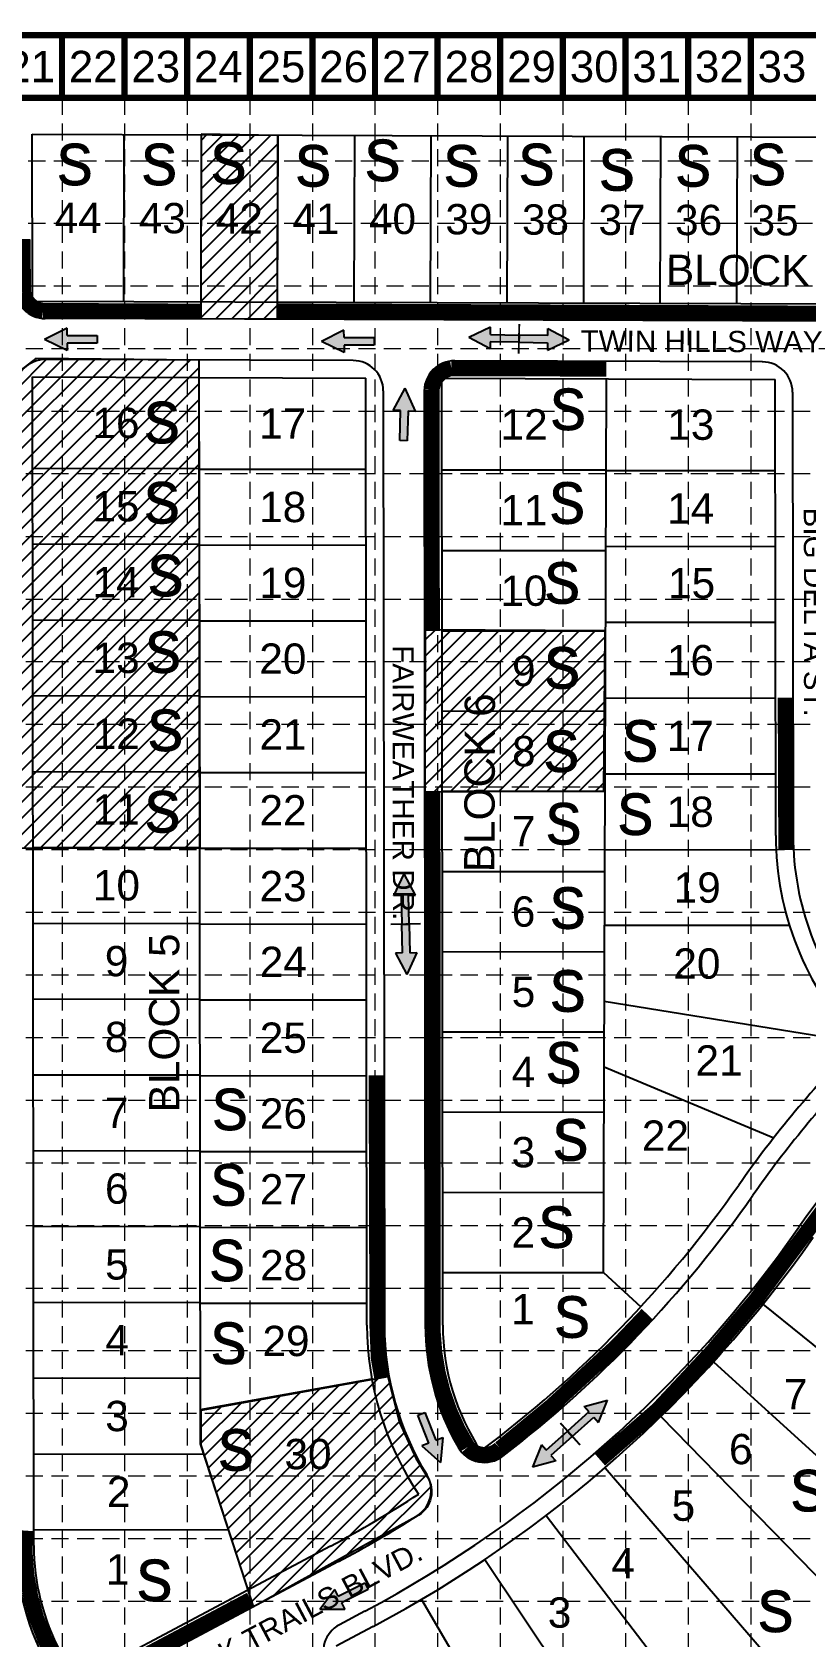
# Model space of a CAD drawing. Header units: inches. Extents: x 10366 to 13014, y 6273 to 7929.
# Drawn here: x 11257 to 11768, y 6871 to 7929 of the extents above; entities that cross this region are included whole.
import ezdxf
from ezdxf.enums import TextEntityAlignment as Align

# ---------------------------------------------------------------- set-up
doc = ezdxf.new("R2010")
doc.units = ezdxf.units.IN
doc.header["$MEASUREMENT"] = 0
doc.linetypes.add('HIDDEN', pattern=[0.375, 0.25, -0.125])
for name, color, linetype in [('1LOT', 2, 'Continuous'), ('1LTNO', 2, 'Continuous'), ('1PVMT', 4, 'Continuous'), ('1ROW', 3, 'Continuous'), ('1STNM', 4, 'Continuous'), ('BASE', 7, 'Continuous'), ('ECB', 84, 'Continuous'), ('grid', 254, 'HIDDEN'), ('HATCH', 2, 'Continuous'), ('SODDED LOT', 2, 'Continuous')]:
    doc.layers.add(name, color=color, linetype=linetype)
doc.styles.add('logo2', font='ROCKEB.TTF', dxfattribs={"height": 25})
doc.styles.get("Standard").update_dxf_attribs({"font": 'ARIAL.TTF'})

msp = doc.modelspace()

# ---------------------------------------------------------------- hatches: boundary and pattern name
at = {"layer": 'SODDED LOT', "ltscale": 0.5}
h = msp.add_hatch(dxfattribs=at)
h.set_pattern_fill('ANSI31', color=256, scale=60, style=0)
h.paths.add_polyline_path([(11368.8, 7862.1), (11368.5, 7740.6), (11419.2, 7740.4), (11419.5, 7861.2)])
h = msp.add_hatch(dxfattribs=at)
h.set_pattern_fill('ANSI31', color=256, scale=60, style=0)
h.paths.add_polyline_path([(11097.1, 7210.4), (11218.2, 7210.1), (11219.3, 7364.8), (11216.1, 7373.4), (11096.7, 7373.6)])
h.paths.add_polyline_path([(11246.1, 7391.3), (11368.2, 7391.5), (11367.5, 7713.1), (11259.8, 7714.1), (11250.1, 7706.7), (11245.9, 7695.6)])
h.paths.add_polyline_path([(11098.4, 6824.6), (11230.6, 6869.8), (11227, 6879.4), (11224.5, 6889.5), (11222.2, 6901.6), (11220.9, 6911.7), (11219.9, 6959.5), (11098.1, 6960)])
h = msp.add_hatch(dxfattribs=at)
h.set_pattern_fill('ANSI31', color=256, scale=60, style=0)
h.paths.add_polyline_path([(11635.3, 7534.5), (11516.6, 7535.1), (11516.3, 7428.4), (11634.5, 7429)])
h = msp.add_hatch(dxfattribs=at)
h.set_pattern_fill('ANSI31', color=256, scale=60, style=0)
edge = h.paths.add_edge_path()
edge.add_line((11403.4, 6891), (11368.9, 6997.4))
edge.add_line((11368.9, 6997.4), (11368.9, 7020.5))
edge.add_line((11368.9, 7020.5), (11491.9, 7042.8))
edge.add_line((11491.9, 7042.8), (11499.6, 7012.4))
edge.add_line((11499.6, 7012.4), (11510.4, 6988.8))
edge.add_line((11510.4, 6988.8), (11518.1, 6976.4))
edge.add_arc((11502.6, 6966.7), 18.3, -56.9526, 31.8373, ccw=False)
edge.add_line((11512.5, 6951.4), (11405.4, 6891.9))
edge.add_line((11405.4, 6891.9), (11403.4, 6891))

# ---------------------------------------------------------------- linework, layer by layer
for p, q in [((11280.3, 7734.1), (11265.5, 7726.6)), ((11280.4, 7719.3), (11265.5, 7726.6)), ((11280.4, 7729.2), (11280.3, 7734.1)), ((11280.4, 7729.2), (11300.2, 7729.3)), ((11300.2, 7729.3), (11300.2, 7724.3)), ((11463, 7732.8), (11448.3, 7725.3)), ((11463.1, 7727.9), (11463, 7732.8)), ((11463.1, 7727.9), (11482.9, 7728)), ((11482.9, 7728), (11482.9, 7723)), ((11559.8, 7734.7), (11545.4, 7727.9)), ((11559.5, 7720.5), (11545.4, 7727.9)), ((11559.7, 7730), (11559.8, 7734.7)), ((11559.7, 7730), (11578.6, 7729.6)), ((11578.6, 7729.6), (11578.5, 7724.8)), ((11578.6, 7729.6), (11578.5, 7724.8)), ((11597.5, 7729.2), (11578.6, 7729.6)), ((11597.3, 7719.7), (11611.7, 7726.5)), ((11597.5, 7729.2), (11597.6, 7733.9)), ((11597.6, 7733.9), (11611.7, 7726.5)), ((11300.2, 7724.3), (11280.4, 7724.2)), ((11280.4, 7724.2), (11280.4, 7719.3)), ((11463.1, 7718), (11448.3, 7725.3)), ((11482.9, 7723), (11463.1, 7722.9)), ((11463.1, 7722.9), (11463.1, 7718)), ((11559.6, 7725.2), (11559.5, 7720.5)), ((11578.5, 7724.8), (11559.6, 7725.2)), ((11578.5, 7724.8), (11597.4, 7724.5)), ((11597.4, 7724.5), (11597.3, 7719.7)), ((11495.4, 7679.9), (11503.3, 7694.5)), ((11510.3, 7679.5), (11503.3, 7694.5)), ((11500.4, 7679.8), (11495.4, 7679.9)), ((11499.8, 7660), (11500.4, 7679.8)), ((11505.3, 7679.6), (11504.7, 7659.8)), ((11505.3, 7679.6), (11510.3, 7679.5)), ((11504.7, 7659.8), (11499.8, 7660)), ((11496, 7359.8), (11502.8, 7374.2)), ((11510.2, 7360.2), (11502.8, 7374.2)), ((11500.8, 7359.9), (11496, 7359.8)), ((11500.8, 7359.9), (11501.2, 7341)), ((11505.5, 7360.1), (11510.2, 7360.2)), ((11506, 7341.1), (11505.5, 7360.1)), ((11501.2, 7341), (11506, 7341.1)), ((11501.2, 7341), (11506, 7341.1)), ((11501.7, 7322.1), (11501.2, 7341)), ((11506, 7341.1), (11506.4, 7322.2)), ((11501.7, 7322.1), (11497, 7321.9)), ((11497, 7321.9), (11504.4, 7307.9)), ((11511.2, 7322.3), (11504.4, 7307.9)), ((11506.4, 7322.2), (11511.2, 7322.3)), ((11511.7, 7017.2), (11516.3, 7019.1)), ((11519.1, 6998.9), (11511.7, 7017.2)), ((11516.3, 7019.1), (11523.6, 7000.7)), ((11624.7, 7019.4), (11610.6, 7006.8)), ((11621.5, 7022.9), (11636.8, 7027.1)), ((11624.7, 7019.4), (11621.5, 7022.9)), ((11631, 7012.4), (11636.8, 7027.1)), ((11596.5, 6994.1), (11610.6, 7006.8)), ((11610.6, 7006.8), (11613.7, 7003.2)), ((11610.6, 7006.8), (11613.7, 7003.2)), ((11613.7, 7003.2), (11627.8, 7015.9)), ((11627.8, 7015.9), (11631, 7012.4)), ((11519.1, 6998.9), (11514.5, 6997)), ((11514.5, 6997), (11526.8, 6986)), ((11523.6, 7000.7), (11528.2, 7002.5)), ((11528.2, 7002.5), (11526.8, 6986)), ((11593.3, 6997.6), (11587.5, 6982.9)), ((11596.5, 6994.1), (11593.3, 6997.6)), ((11613.7, 7003.2), (11599.6, 6990.6)), ((11602.8, 6987.1), (11587.5, 6982.9)), ((11599.6, 6990.6), (11602.8, 6987.1)), ((11456.9, 6902.3), (11447, 6889)), ((11459.1, 6897.9), (11456.9, 6902.3)), ((11459.1, 6897.9), (11476.8, 6906.7)), ((11479, 6902.3), (11461.4, 6893.4)), ((11476.8, 6906.7), (11479, 6902.3)), ((11461.4, 6893.4), (11463.6, 6889)), ((11463.6, 6889), (11447, 6889))]:
    msp.add_line(p, q)
at = {"color": 254}
msp.add_line((11513.5, 7341.3), (11494, 7340.8), dxfattribs=at)
at = {"color": 254, "const_width": 1.23}
for points in [[(11578.3, 7717.3), (11578.7, 7736.8)], [(11618.8, 6997.6), (11605.8, 7012.1)]]:
    msp.add_lwpolyline(points, dxfattribs=at)
at = {"color": 254}
for points in [[(11280.3, 7734.1), (11280.4, 7719.3), (11265.5, 7726.6), (11280.4, 7719.3)], [(11300.2, 7724.3), (11300.2, 7729.3), (11280.4, 7724.2), (11280.4, 7729.2)], [(11463, 7732.8), (11463.1, 7718), (11448.3, 7725.3), (11463.1, 7718)], [(11482.9, 7723), (11482.9, 7728), (11463.1, 7722.9), (11463.1, 7727.9)], [(11559.8, 7734.7), (11559.5, 7720.5), (11545.4, 7727.9), (11559.5, 7720.5)], [(11578.5, 7724.8), (11578.6, 7729.6), (11559.6, 7725.2), (11559.7, 7730)], [(11578.5, 7724.8), (11578.6, 7729.6), (11597.4, 7724.5), (11597.5, 7729.2)], [(11597.6, 7733.9), (11597.3, 7719.7), (11611.7, 7726.5), (11597.3, 7719.7)], [(11510.3, 7679.5), (11495.4, 7679.9), (11503.3, 7694.5), (11495.4, 7679.9)], [(11499.8, 7660), (11504.7, 7659.8), (11500.4, 7679.8), (11505.3, 7679.6)], [(11496, 7359.8), (11510.2, 7360.2), (11502.8, 7374.2), (11510.2, 7360.2)], [(11506, 7341.1), (11501.2, 7341), (11505.5, 7360.1), (11500.8, 7359.9)], [(11506, 7341.1), (11501.2, 7341), (11506.4, 7322.2), (11501.7, 7322.1)], [(11497, 7321.9), (11511.2, 7322.3), (11504.4, 7307.9), (11511.2, 7322.3)], [(11516.3, 7019.1), (11511.7, 7017.2), (11523.6, 7000.7), (11519.1, 6998.9)], [(11613.7, 7003.2), (11610.6, 7006.8), (11627.8, 7015.9), (11624.7, 7019.4)], [(11621.5, 7022.9), (11631, 7012.4), (11636.8, 7027.1), (11631, 7012.4)], [(11613.7, 7003.2), (11610.6, 7006.8), (11599.6, 6990.6), (11596.5, 6994.1)], [(11514.5, 6997), (11528.2, 7002.5), (11526.8, 6986), (11528.2, 7002.5)], [(11593.3, 6997.6), (11602.8, 6987.1), (11587.5, 6982.9), (11602.8, 6987.1)], [(11456.9, 6902.3), (11463.6, 6889), (11447, 6889), (11463.6, 6889)], [(11479, 6902.3), (11476.8, 6906.7), (11461.4, 6893.4), (11459.1, 6897.9)]]:
    msp.add_solid(points, dxfattribs=at)
at = {"layer": '1LOT', "color": 250}
for p, q in [((11257.3, 7862), (12387.8, 7858.1)), ((11317.8, 7861.8), (11317.5, 7751.8)), ((11368.9, 7861.6), (11368.5, 7751.6)), ((11419.4, 7861.4), (11419, 7751.4)), ((11469.9, 7861.3), (11469.5, 7751.3)), ((11520.4, 7861.1), (11520, 7751.1)), ((11570.9, 7860.9), (11570.5, 7750.9)), ((11621.4, 7860.7), (11621, 7750.7)), ((11671.9, 7860.6), (11671.5, 7750.6)), ((11722.4, 7860.4), (11722, 7750.4)), ((11368.3, 6998.3), (11367.5, 7701.6)), ((11634.2, 7111.4), (11636.3, 7700.7)), ((11367.6, 7641.1), (11477.6, 7641.2)), ((11636, 7640.2), (11747.6, 7640.3)), ((11367.6, 7591.1), (11477.6, 7591.2)), ((11635.9, 7590.2), (11747.6, 7590.3)), ((11367.7, 7541.1), (11477.7, 7541.2)), ((11635.7, 7540.2), (11747.7, 7540.3)), ((11367.8, 7491.1), (11477.8, 7491.2)), ((11635.5, 7490.2), (11747.8, 7490.3)), ((11367.8, 7441.1), (11477.8, 7441.2)), ((11635.3, 7440.2), (11747.8, 7440.3)), ((11367.9, 7391.1), (11477.9, 7391.2)), ((11635.2, 7390.2), (11748.1, 7390.3)), ((11367.9, 7341.1), (11477.9, 7341.2)), ((11757, 7340.2), (11635, 7340.2)), ((11368, 7291.1), (11478, 7291.2)), ((11368.1, 7241.1), (11478.1, 7241.2)), ((11368.1, 7191.1), (11478.1, 7191.2)), ((11368.2, 7141.1), (11478.2, 7141.2)), ((11368.2, 7091.1), (11478.2, 7091.2)), ((11739.4, 7090.4), (11829.2, 7018.1)), ((11706.9, 7052.4), (11803.6, 6964.4)), ((11672.2, 7016.4), (11782.3, 6903.5)), ((11635.3, 6982.6), (11759.6, 6838.7)), ((11596.5, 6951.1), (11682.5, 6838.5)), ((11555.9, 6922), (11617.2, 6830.7))]:
    msp.add_line(p, q, dxfattribs=at)
at = {"layer": '1LOT', "color": 250, "ltscale": 0.5}
for p, q in [((11257.6, 7641.6), (11367.6, 7641.8)), ((11527.6, 7640.7), (11636, 7640.8)), ((11257.6, 7591.6), (11367.6, 7591.8)), ((11527.6, 7587.4), (11635.9, 7587.5)), ((11257.7, 7541.6), (11367.7, 7541.8)), ((11527.7, 7534.5), (11635.7, 7534.6)), ((11257.8, 7491.6), (11367.8, 7491.8)), ((11527.8, 7481.6), (11635.5, 7481.7)), ((11257.8, 7441.6), (11367.8, 7441.8)), ((11527.8, 7428.7), (11635.3, 7428.8)), ((11257.9, 7391.6), (11367.9, 7391.8)), ((11527.9, 7375.8), (11635.1, 7375.9)), ((11257.9, 7341.6), (11367.9, 7341.8)), ((11528, 7322.9), (11634.9, 7323)), ((11258, 7291.6), (11368, 7291.8)), ((11528, 7270), (11634.8, 7270.1)), ((11258.1, 7241.6), (11368.1, 7241.8)), ((11634.7, 7247), (11746.7, 7200.2)), ((11528.1, 7217.1), (11634.6, 7217.2)), ((11258.1, 7191.6), (11368.1, 7191.8)), ((11528.1, 7164.2), (11634.4, 7164.3)), ((11258.2, 7141.6), (11368.2, 7141.8)), ((11528.2, 7111.3), (11634.2, 7111.4)), ((11634.2, 7111.4), (11658.8, 7088.7)), ((11258.2, 7091.6), (11368.2, 7091.8)), ((11258.3, 7041.6), (11368.3, 7041.8)), ((11368.3, 7020.9), (11481.4, 7041.3)), ((11258.3, 6991.6), (11370.5, 6991.8)), ((11258.4, 6941.6), (11386.8, 6941.8)), ((11514.1, 6895.7), (11569.9, 6800.9))]:
    msp.add_line(p, q, dxfattribs=at)
at = {"layer": '1LOT', "color": 250}
for points in [[(11802, 7263), (11634.8, 7290)], [(11399.8, 6902), (11368.3, 6998.3)]]:
    msp.add_lwpolyline(points, dxfattribs=at)
at = {"layer": '1PVMT', "color": 250}
for p, q in [((12379.4, 7736.7), (11265.9, 7740.5)), ((11469.1, 7712.8), (11266.1, 7713.5)), ((11739.1, 7711.9), (11536.1, 7712.6)), ((11489, 7692.8), (11489.7, 7076.6)), ((11516, 7692.8), (11516.7, 7076.6)), ((11759, 7691.9), (11759.4, 7399.6)), ((11459.5, 6920.7), (11299.7, 6835.8)), ((11476.9, 6888), (11460, 6879))]:
    msp.add_line(p, q, dxfattribs=at)
for centre, radius, start, end in [((11265.9, 7760.5), 20, 180.067, 269.8072), ((11266, 7693.5), 20, 89.8072, 180.067), ((11469, 7692.8), 20, 0.067, 89.8072), ((11536, 7692.6), 20, 89.8081, 179.1946), ((11739, 7691.9), 20, 0.067, 89.8072), ((12317.2, 6752.9), 676.5, 90.1445, 144.9774), ((11947.9, 7399.8), 188.5, 180.067, 220.9268), ((12317.2, 6752.9), 713.5, 135.9143, 144.9774), ((11092.9, 7610.9), 781.5, 307.4248, 324.9774), ((11092.9, 7610.9), 818.5, 297.9766, 324.9774), ((11678.2, 7076.8), 188.5, 180.067, 211.5691), ((11678.2, 7076.8), 161.5, 180.067, 209.99), ((11555.7, 7006.1), 20, 209.99, 307.4248), ((11500.6, 6967.7), 20, 302.3694, 31.5691), ((11092.9, 7610.9), 781.5, 297.9766, 302.3694), ((11408.4, 6931.4), 161.5, 180.067, 213.4314), ((11469.4, 6861.4), 20, 117.9766, 207.9766)]:
    msp.add_arc(centre, radius, start, end, dxfattribs=at)
at = {"layer": '1ROW', "color": 250}
for p, q in [((11257.5, 7752), (11257.3, 7862)), ((11257.5, 7752), (12387.5, 7748.1)), ((11258.4, 6931.2), (11257.5, 7702)), ((11257.5, 7702), (11477.5, 7701.2)), ((11478.2, 7076.6), (11477.5, 7701.2)), ((11528.2, 7076.7), (11527.5, 7701.1)), ((11527.5, 7701.1), (11747.5, 7700.3)), ((11747.9, 7399.5), (11747.5, 7700.3)), ((11454.1, 6930.8), (11286.2, 6841.7))]:
    msp.add_line(p, q, dxfattribs=at)
msp.add_lwpolyline([(11482.3, 6877.8), (11457.9, 6864.9)], dxfattribs=at)
for centre, radius, start, end in [((11947.9, 7399.8), 200, 180.067, 223.1679), ((12317.2, 6752.9), 725, 135.2868, 144.9774), ((11092.9, 7610.9), 770, 306.7279, 324.9774), ((11092.9, 7610.9), 830, 297.9766, 324.9774), ((11678.2, 7076.8), 200, 180.067, 213.9567), ((11678.2, 7076.8), 150, 180.067, 213.6533), ((11092.9, 7610.9), 770, 297.9766, 303.0061), ((11408.4, 6931.4), 150, 180.067, 207.9766)]:
    msp.add_arc(centre, radius, start, end, dxfattribs=at)
at = {"layer": 'BASE', "const_width": 4.13}
for points in [[(10368.1, 6274.9), (13012, 6274.9), (13012, 7927.3), (10368.1, 7927.3)], [(10409.4, 6316.2), (12970.7, 6316.2), (12970.7, 7886), (10409.4, 7886)]]:
    msp.add_lwpolyline(points, close=True, dxfattribs=at)
for points in [[(11277, 7886), (11277, 7927.3)], [(11318.3, 7886), (11318.3, 7927.3)], [(11359.6, 7886), (11359.6, 7927.3)], [(11400.9, 7886), (11400.9, 7927.3)], [(11442.2, 7886), (11442.2, 7927.3)], [(11483.5, 7886), (11483.5, 7927.3)], [(11524.8, 7886), (11524.8, 7927.3)], [(11566.1, 7886), (11566.1, 7927.3)], [(11607.4, 7886), (11607.4, 7927.3)], [(11648.7, 7886), (11648.7, 7927.3)], [(11690.1, 7886), (11690.1, 7927.3)], [(11731.4, 7886), (11731.4, 7927.3)]]:
    msp.add_lwpolyline(points, dxfattribs=at)
at = {"layer": 'ECB', "ltscale": 0.5, "const_width": 10}
for points in [[(11251.2, 7792.9), (11251.6, 7757.6, 0.324327), (11264.3, 7745.8), (11368.3, 7745.3)], [(11521.3, 7534.5), (11521.2, 7693.5, -0.345823), (11533.9, 7707.4), (11636.2, 7707.2)], [(11663.1, 7083.9), (11642.8, 7062.7), (11599.9, 7023.3), (11566, 6995.4, -0.425954), (11544.8, 6996.3, -0.130553), (11521.9, 7071.7), (11521.7, 7427.9)], [(11401.4, 6895.7), (11297.8, 6840.7, -0.350852), (11280, 6844, -0.171086), (11252.9, 6941.1, -0.84597)]]:
    msp.add_lwpolyline(points, format="xyb", dxfattribs=at)
for points in [[(11419.5, 7745.5), (11823.2, 7743.8)], [(11754.2, 7490.4), (11754.6, 7390)], [(11484.3, 7241.3), (11484.8, 7076.2), (11485.7, 7054.9), (11487.9, 7042.5)], [(11632, 6987.8), (11670.1, 7021), (11705.7, 7059), (11735, 7093.7), (11764.8, 7133.4), (11800.9, 7181.4), (11841.3, 7225.8)]]:
    msp.add_lwpolyline(points, dxfattribs=at)
at = {"layer": 'grid', "color": 252, "linetype": 'HIDDEN', "lineweight": 0, "ltscale": 45}
for p, q in [((11277, 7886), (11277, 6440)), ((11318.3, 7886), (11318.3, 6440)), ((11359.6, 7886), (11359.6, 6440)), ((11400.9, 7886), (11400.9, 6440)), ((11442.2, 7886), (11442.2, 6440)), ((11483.5, 7886), (11483.5, 6440)), ((11524.8, 7886), (11524.8, 6440)), ((11566.1, 7886), (11566.1, 6440)), ((11607.4, 7886), (11607.4, 6440)), ((11648.7, 7886), (11648.7, 6440)), ((11690.1, 7886), (11690.1, 6440)), ((11731.4, 7886), (11731.4, 6440)), ((10411, 7844.6), (12972.2, 7844.6)), ((10411, 7803.3), (12972.2, 7803.3)), ((10411, 7762), (12972.2, 7762)), ((10409.4, 7720.8), (12970.7, 7720.8)), ((10409.4, 7679.5), (12970.7, 7679.5)), ((10409.4, 7638.2), (12970.7, 7638.2)), ((10409.4, 7596.8), (12970.7, 7596.8)), ((10409.4, 7555.5), (12970.7, 7555.5)), ((10409.4, 7514.2), (12970.7, 7514.2)), ((10409.4, 7472.9), (12970.7, 7472.9)), ((10409.4, 7431.6), (12970.7, 7431.6)), ((10409.4, 7390.3), (12970.7, 7390.3)), ((10409.4, 7349), (12970.7, 7349)), ((10409.4, 7307.7), (12970.7, 7307.7)), ((10409.4, 7266.4), (12970.7, 7266.4)), ((10409.4, 7225.1), (12970.7, 7225.1)), ((10409.4, 7183.7), (12970.7, 7183.7)), ((10409.4, 7142.4), (12970.7, 7142.4)), ((10409.4, 7101.1), (12970.7, 7101.1)), ((10409.4, 7059.8), (12970.7, 7059.8)), ((10409.4, 7018.5), (12970.7, 7018.5)), ((10409.4, 6977.2), (12970.7, 6977.2)), ((10409.4, 6935.9), (12970.7, 6935.9)), ((10409.4, 6894.6), (12970.7, 6894.6))]:
    msp.add_line(p, q, dxfattribs=at)
at = {"layer": 'HATCH', "ltscale": 0.5}
msp.add_lwpolyline([(11246.1, 7391.3), (11368.2, 7391.5), (11367.5, 7713.1), (11259.8, 7714.1), (11250.1, 7706.7), (11245.9, 7695.6)], close=True, dxfattribs=at)
at = {"layer": 'SODDED LOT', "ltscale": 0.5}
for points in [[(11368.8, 7862.1), (11368.5, 7740.6), (11419.2, 7740.4), (11419.5, 7861.2)], [(11635.3, 7534.5), (11516.6, 7535.1), (11516.3, 7428.4), (11634.5, 7429)]]:
    msp.add_lwpolyline(points, close=True, dxfattribs=at)
msp.add_lwpolyline([(11403.4, 6891), (11368.9, 6997.4), (11368.9, 7020.5), (11491.9, 7042.8), (11499.6, 7012.4), (11510.4, 6988.8), (11518.1, 6976.4, -0.408041), (11512.5, 6951.4), (11405.4, 6891.9)], format="xyb", close=True, dxfattribs=at)

# ---------------------------------------------------------------- texts
at = {"ltscale": 2000, "style": 'logo2'}
for p in [(11273.6, 7828.4), (11329.3, 7828.4), (11375.1, 7829.3), (11430.9, 7827.5), (11476.7, 7831.1), (11528.8, 7827.5), (11578.3, 7828.4), (11681.6, 7827.5), (11731.1, 7828.4), (11631.3, 7824.8), (11599.1, 7666.9), (11331.1, 7658.2), (11331.1, 7605.3), (11598.5, 7605.1), (11333.5, 7557.3), (11595.2, 7552.4), (11331.9, 7506.8), (11595.2, 7496.4), (11333.4, 7455.2), (11646.7, 7448.2), (11594.6, 7441.4), (11331.5, 7401.5), (11596.1, 7393.6), (11643.5, 7399.9), (11598.9, 7338), (11598.9, 7283.3), (11596.1, 7236), (11376, 7205.2), (11600.7, 7185.1), (11375.1, 7155.4), (11591.5, 7127.6), (11374.1, 7105.6), (11601.7, 7068.3), (11375.1, 7051), (11379.9, 6980.6), (11757.6, 6953.8), (11326.2, 6894.6), (11736, 6874.2)]:
    msp.add_text('s', height=35.8, dxfattribs=at).set_placement(p)
at = {"layer": '1LTNO', "color": 250}
for s, p in [('44', (11287.6, 7806.9)), ('43', (11343.2, 7806.7)), ('42', (11394, 7806.5)), ('41', (11444.5, 7806.3)), ('40', (11495, 7806.2)), ('39', (11545.5, 7806)), ('38', (11596, 7805.8)), ('37', (11646.5, 7805.6)), ('36', (11697, 7805.5)), ('35', (11747.5, 7805.3)), ('16', (11312.6, 7671.6)), ('17', (11422.6, 7671.2)), ('12', (11581.9, 7670.7)), ('13', (11691.9, 7670.5)), ('15', (11312.6, 7616.7)), ('18', (11422.6, 7616.2)), ('11', (11581.8, 7614.1)), ('14', (11691.8, 7615.2)), ('14', (11312.7, 7566.7)), ('19', (11422.7, 7566.2)), ('10', (11581.8, 7561)), ('15', (11692.4, 7566)), ('13', (11312.7, 7516.7)), ('20', (11422.7, 7516.2)), ('16', (11691.6, 7515.2)), ('9', (11581.7, 7508.1)), ('12', (11312.8, 7466.7)), ('21', (11422.8, 7466.2)), ('17', (11691.6, 7465.2)), ('8', (11581.7, 7455.2)), ('11', (11312.8, 7416.7)), ('22', (11422.8, 7416.2)), ('18', (11691.5, 7415.2)), ('7', (11581.6, 7402.3)), ('10', (11312.9, 7366.7)), ('23', (11422.9, 7366.2)), ('19', (11696.1, 7365.2)), ('6', (11581.5, 7349.4)), ('9', (11313, 7316.7)), ('24', (11423, 7316.2)), ('20', (11695.9, 7315.1)), ('5', (11581.5, 7296.5)), ('8', (11313, 7266.7)), ('25', (11423, 7266.2)), ('21', (11710.5, 7251.2)), ('4', (11581.4, 7243.6)), ('7', (11313.1, 7216.7)), ('26', (11423.1, 7216.2)), ('22', (11675.1, 7201.6)), ('3', (11581.4, 7190.7)), ('6', (11313.1, 7166.7)), ('27', (11423.1, 7166.2)), ('2', (11581.3, 7137.8)), ('5', (11313.2, 7116.7)), ('28', (11423.2, 7116.2)), ('1', (11581.1, 7087.1)), ('4', (11313.3, 7066.7)), ('29', (11424.8, 7066.2)), ('7', (11761, 7031)), ('3', (11313.3, 7016.7)), ('30', (11439.3, 6991.6)), ('6', (11724.8, 6994.9)), ('2', (11314.4, 6966.7)), ('5', (11687, 6957.6)), ('1', (11313.7, 6915.5)), ('4', (11647.2, 6919.6)), ('3', (11605.3, 6887.1))]:
    msp.add_text(s, height=20, dxfattribs=at).set_placement(p, align=Align.MIDDLE_CENTER)
for s, rotation, p in [('BLOCK 9', 359.7996, (11734.5, 7772.4)), ('BLOCK 6', 89.8, (11552.5, 7434.3)), ('BLOCK 5', 90.067, (11344.4, 7275.9))]:
    msp.add_text(s, height=20, rotation=rotation, dxfattribs=at).set_placement(p, align=Align.MIDDLE_CENTER)
at = {"layer": '1STNM', "color": 250, "ltscale": 0.5}
for s, rotation, p in [('TWIN HILLS WAY', 359.8, (11699, 7725.4)), ('BIG DELTA ST.', 270.067, (11773.5, 7546.8)), ('FAIRWEATHER DR.', 270.067, (11502.2, 7434.4)), ('PARK TRAILS BLVD.', 27.9766, (11429.5, 6884.5))]:
    msp.add_text(s, height=14, rotation=rotation, dxfattribs=at).set_placement(p, align=Align.MIDDLE)
at = {"layer": 'BASE'}
for s, p in [('21', (11256.3, 7906.7)), ('22', (11297.6, 7906.7)), ('23', (11338.9, 7906.7)), ('24', (11380.2, 7906.7)), ('25', (11421.5, 7906.7)), ('26', (11462.8, 7906.7)), ('27', (11504.2, 7906.7)), ('28', (11545.5, 7906.7)), ('29', (11586.8, 7906.7)), ('30', (11628.1, 7906.7)), ('31', (11669.4, 7906.7)), ('32', (11710.7, 7906.7)), ('33', (11752, 7906.7))]:
    msp.add_text(s, height=20.66, dxfattribs=at).set_placement(p, align=Align.MIDDLE_CENTER)

doc.saveas('drawing.dxf')
